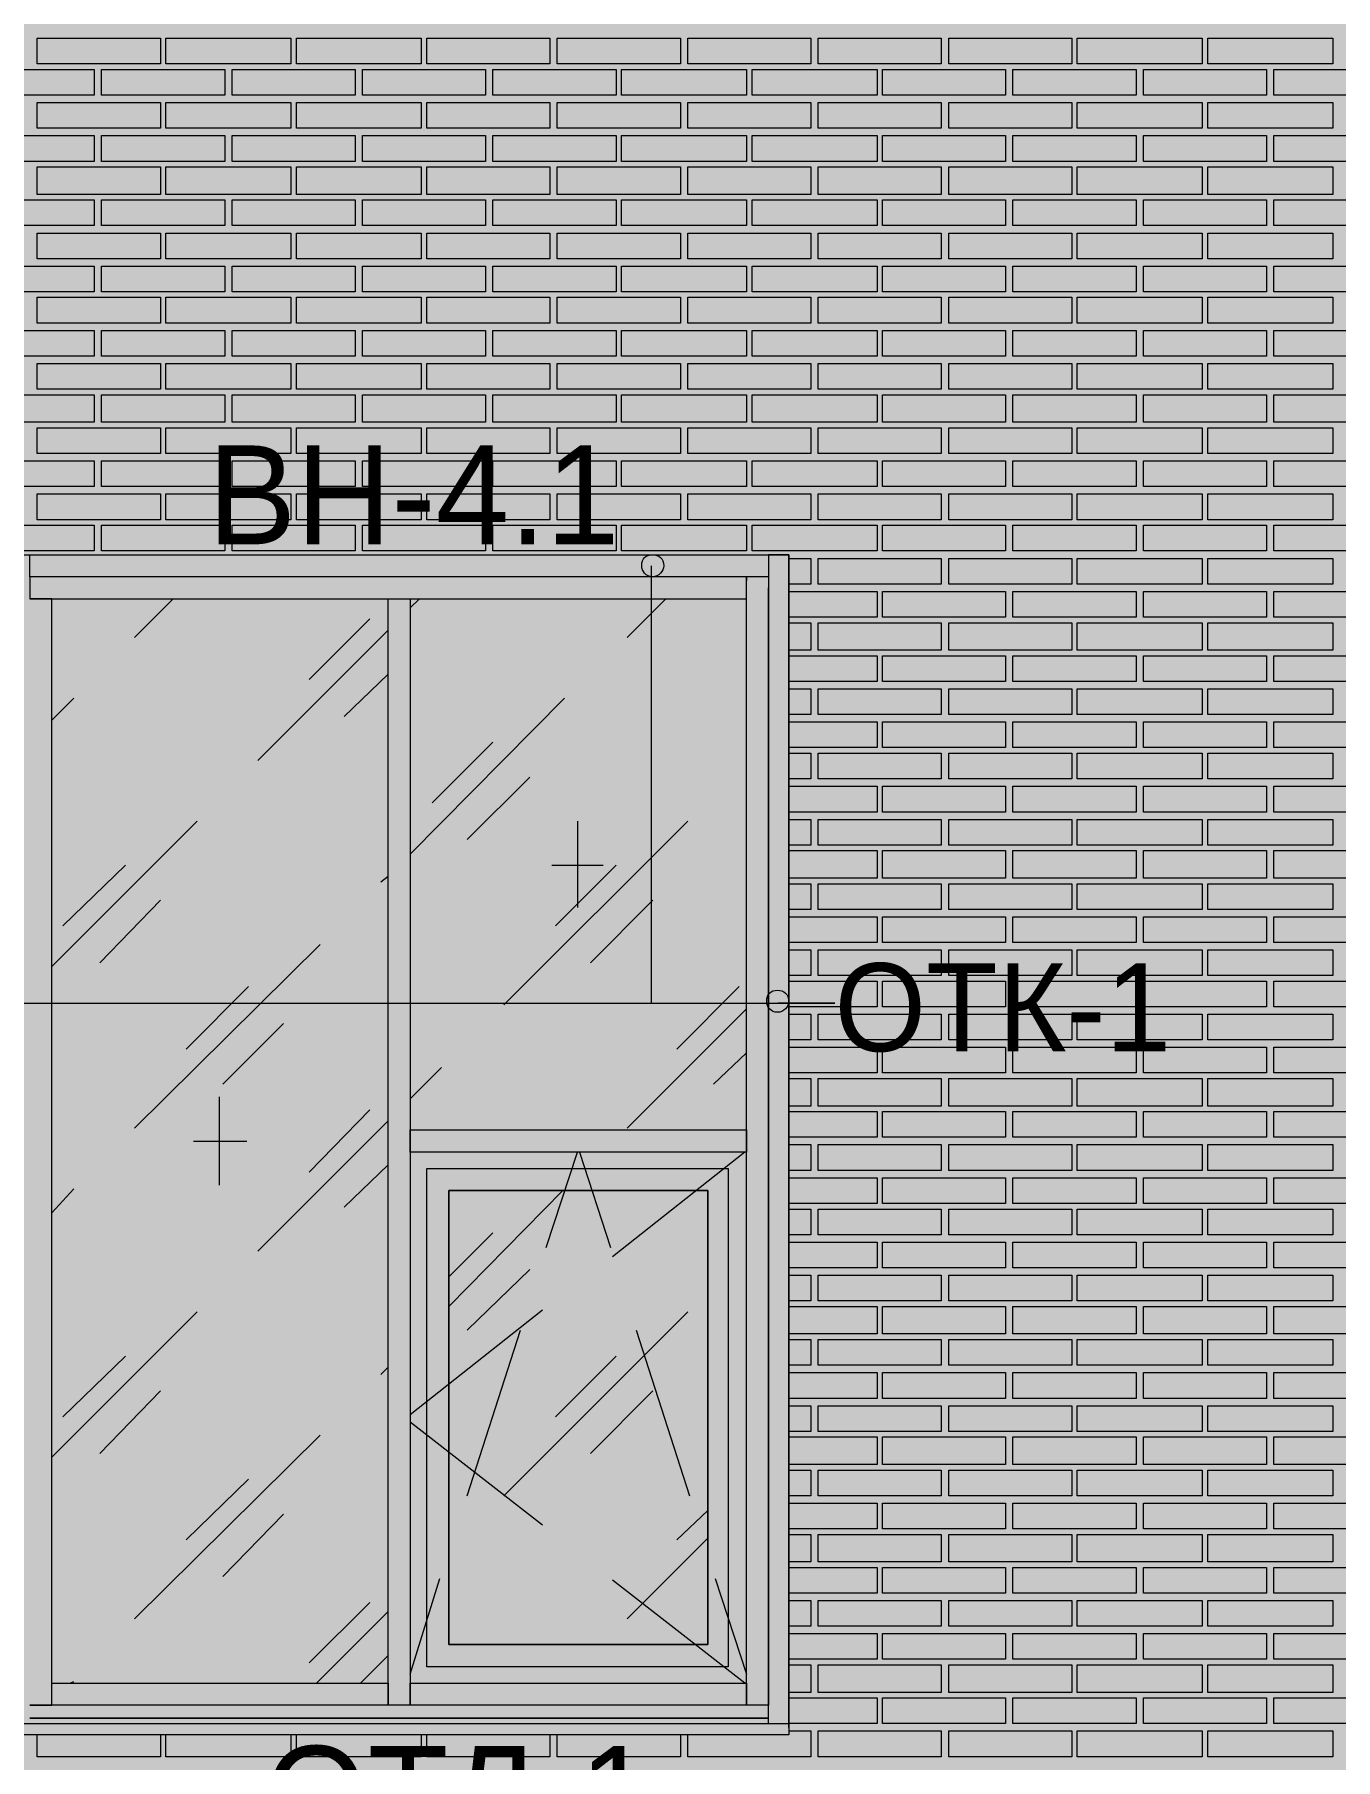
# Model space of a CAD drawing. Header units: millimetres. Extents: x -28928 to 100580, y -22867 to 36490.
# Drawn here: x -3169 to -173, y -4237 to -267 of the extents above; entities that cross this region are included whole.
import ezdxf

# ---------------------------------------------------------------- set-up
doc = ezdxf.new("R2010")
doc.units = ezdxf.units.MM
doc.layers.add('PDF _Геометрия', color=7, linetype='Continuous', true_color=0x8f8e8d)
doc.layers.add('PDF _Сплошная заливка', color=7, linetype='Continuous', true_color=0xffffff)
doc.layers.add('PDF _Текст', color=7, linetype='Continuous')

msp = doc.modelspace()

# ---------------------------------------------------------------- hatches: boundary and pattern name
at = {"layer": 'PDF _Сплошная заливка', "true_color": 0xdcd6cf, "transparency": 33554559}
h = msp.add_hatch(color=254, dxfattribs=at)
h.paths.add_polyline_path([(-9335.1, -482.4), (-7257.8, -482.4), (-7257.8, -719.3), (-7253.6, -474), (-7245.1, -474), (-7245.1, -719.3), (-7207, -719.3), (-7207, -727.8), (-7164.7, -727.8), (-7164.7, -4713.2), (4931.1, -4713.2), (4931.1, 9028.4), (-9335.1, 9028.4), (-9335.1, 6929.9), (-7274.7, 6929.9), (-7274.7, 4218), (-9335.1, 4218)])
h.paths.add_polyline_path([(-7486.3, -4713.2), (-7486.3, -1163.6), (-9335.1, -1163.6), (-9335.1, -4713.2)])

# ---------------------------------------------------------------- linework, layer by layer
at = {"layer": 'PDF _Геометрия', "lineweight": 9}
for points in [[(-2878.9, -275.1), (-2878.9, -334.3), (-3162.4, -334.3), (-3162.4, -275.1)], [(-2578.6, -275.1), (-2578.6, -334.3), (-2866.3, -334.3), (-2866.3, -275.1)], [(-2278.2, -275.1), (-2278.2, -334.3), (-2565.9, -334.3), (-2565.9, -275.1)], [(-1982, -275.1), (-1982, -334.3), (-2265.5, -334.3), (-2265.5, -275.1)], [(-1681.6, -275.1), (-1681.6, -334.3), (-1965.1, -334.3), (-1965.1, -275.1)], [(-1381.3, -275.1), (-1381.3, -334.3), (-1664.7, -334.3), (-1664.7, -275.1)], [(-1080.9, -275.1), (-1080.9, -334.3), (-1364.3, -334.3), (-1364.3, -275.1)], [(-780.5, -275.1), (-780.5, -334.3), (-1063.9, -334.3), (-1063.9, -275.1)], [(-480.1, -275.1), (-480.1, -334.3), (-767.8, -334.3), (-767.8, -275.1)], [(-179.7, -275.1), (-179.7, -334.3), (-467.4, -334.3), (-467.4, -275.1)], [(-3031.3, -406.3), (-3170.9, -406.3), (-3314.7, -406.3), (-3314.7, -347), (-3170.9, -347), (-3031.3, -347)], [(-2730.9, -406.3), (-2870.5, -406.3), (-3014.3, -406.3), (-3014.3, -347), (-2870.5, -347), (-2730.9, -347)], [(-2430.5, -406.3), (-2574.3, -406.3), (-2713.9, -406.3), (-2713.9, -347), (-2574.3, -347), (-2430.5, -347)], [(-2130.1, -406.3), (-2273.9, -406.3), (-2413.6, -406.3), (-2413.6, -347), (-2273.9, -347), (-2130.1, -347)], [(-1829.7, -406.3), (-1973.6, -406.3), (-2113.2, -406.3), (-2113.2, -347), (-1973.6, -347), (-1829.7, -347)], [(-1529.3, -406.3), (-1673.2, -406.3), (-1817, -406.3), (-1817, -347), (-1673.2, -347), (-1529.3, -347)], [(-1228.9, -406.3), (-1372.8, -406.3), (-1516.6, -406.3), (-1516.6, -347), (-1372.8, -347), (-1228.9, -347)], [(-932.8, -406.3), (-1072.4, -406.3), (-1216.3, -406.3), (-1216.3, -347), (-1072.4, -347), (-932.8, -347)], [(-632.4, -406.3), (-772, -406.3), (-915.9, -406.3), (-915.9, -347), (-772, -347), (-632.4, -347)], [(-332, -406.3), (-471.6, -406.3), (-615.5, -406.3), (-615.5, -347), (-471.6, -347), (-332, -347)], [(-31.6, -406.3), (-175.5, -406.3), (-315.1, -406.3), (-315.1, -347), (-175.5, -347), (-31.6, -347)], [(-2878.9, -423.2), (-2878.9, -482.4), (-3162.4, -482.4), (-3162.4, -423.2)], [(-2578.6, -423.2), (-2578.6, -482.4), (-2866.3, -482.4), (-2866.3, -423.2)], [(-2278.2, -423.2), (-2278.2, -482.4), (-2565.9, -482.4), (-2565.9, -423.2)], [(-1982, -423.2), (-1982, -482.4), (-2265.5, -482.4), (-2265.5, -423.2)], [(-1681.6, -423.2), (-1681.6, -482.4), (-1965.1, -482.4), (-1965.1, -423.2)], [(-1381.3, -423.2), (-1381.3, -482.4), (-1664.7, -482.4), (-1664.7, -423.2)], [(-1080.9, -423.2), (-1080.9, -482.4), (-1364.3, -482.4), (-1364.3, -423.2)], [(-780.5, -423.2), (-780.5, -482.4), (-1063.9, -482.4), (-1063.9, -423.2)], [(-480.1, -423.2), (-480.1, -482.4), (-767.8, -482.4), (-767.8, -423.2)], [(-179.7, -423.2), (-179.7, -482.4), (-467.4, -482.4), (-467.4, -423.2)], [(-3031.3, -558.6), (-3170.9, -558.6), (-3314.7, -558.6), (-3314.7, -499.3), (-3170.9, -499.3), (-3031.3, -499.3)], [(-2730.9, -558.6), (-2870.5, -558.6), (-3014.3, -558.6), (-3014.3, -499.3), (-2870.5, -499.3), (-2730.9, -499.3)], [(-2430.5, -558.6), (-2574.3, -558.6), (-2713.9, -558.6), (-2713.9, -499.3), (-2574.3, -499.3), (-2430.5, -499.3)], [(-2130.1, -558.6), (-2273.9, -558.6), (-2413.6, -558.6), (-2413.6, -499.3), (-2273.9, -499.3), (-2130.1, -499.3)], [(-1829.7, -558.6), (-1973.6, -558.6), (-2113.2, -558.6), (-2113.2, -499.3), (-1973.6, -499.3), (-1829.7, -499.3)], [(-1529.3, -558.6), (-1673.2, -558.6), (-1817, -558.6), (-1817, -499.3), (-1673.2, -499.3), (-1529.3, -499.3)], [(-1228.9, -558.6), (-1372.8, -558.6), (-1516.6, -558.6), (-1516.6, -499.3), (-1372.8, -499.3), (-1228.9, -499.3)], [(-932.8, -558.6), (-1072.4, -558.6), (-1216.3, -558.6), (-1216.3, -499.3), (-1072.4, -499.3), (-932.8, -499.3)], [(-632.4, -558.6), (-772, -558.6), (-915.9, -558.6), (-915.9, -499.3), (-772, -499.3), (-632.4, -499.3)], [(-332, -558.6), (-471.6, -558.6), (-615.5, -558.6), (-615.5, -499.3), (-471.6, -499.3), (-332, -499.3)], [(-31.6, -558.6), (-175.5, -558.6), (-315.1, -558.6), (-315.1, -499.3), (-175.5, -499.3), (-31.6, -499.3)], [(-2878.9, -571.3), (-2878.9, -634.7), (-3162.4, -634.7), (-3162.4, -571.3)], [(-2578.6, -571.3), (-2578.6, -634.7), (-2866.3, -634.7), (-2866.3, -571.3)], [(-2278.2, -571.3), (-2278.2, -634.7), (-2565.9, -634.7), (-2565.9, -571.3)], [(-1982, -571.3), (-1982, -634.7), (-2265.5, -634.7), (-2265.5, -571.3)], [(-1681.6, -571.3), (-1681.6, -634.7), (-1965.1, -634.7), (-1965.1, -571.3)], [(-1381.3, -571.3), (-1381.3, -634.7), (-1664.7, -634.7), (-1664.7, -571.3)], [(-1080.9, -571.3), (-1080.9, -634.7), (-1364.3, -634.7), (-1364.3, -571.3)], [(-780.5, -571.3), (-780.5, -634.7), (-1063.9, -634.7), (-1063.9, -571.3)], [(-480.1, -571.3), (-480.1, -634.7), (-767.8, -634.7), (-767.8, -571.3)], [(-179.7, -571.3), (-179.7, -634.7), (-467.4, -634.7), (-467.4, -571.3)], [(-3031.3, -706.6), (-3170.9, -706.6), (-3314.7, -706.6), (-3314.7, -647.4), (-3170.9, -647.4), (-3031.3, -647.4)], [(-2730.9, -706.6), (-2870.5, -706.6), (-3014.3, -706.6), (-3014.3, -647.4), (-2870.5, -647.4), (-2730.9, -647.4)], [(-2430.5, -706.6), (-2574.3, -706.6), (-2713.9, -706.6), (-2713.9, -647.4), (-2574.3, -647.4), (-2430.5, -647.4)], [(-2130.1, -706.6), (-2273.9, -706.6), (-2413.6, -706.6), (-2413.6, -647.4), (-2273.9, -647.4), (-2130.1, -647.4)], [(-1829.7, -706.6), (-1973.6, -706.6), (-2113.2, -706.6), (-2113.2, -647.4), (-1973.6, -647.4), (-1829.7, -647.4)], [(-1529.3, -706.6), (-1673.2, -706.6), (-1817, -706.6), (-1817, -647.4), (-1673.2, -647.4), (-1529.3, -647.4)], [(-1228.9, -706.6), (-1372.8, -706.6), (-1516.6, -706.6), (-1516.6, -647.4), (-1372.8, -647.4), (-1228.9, -647.4)], [(-932.8, -706.6), (-1072.4, -706.6), (-1216.3, -706.6), (-1216.3, -647.4), (-1072.4, -647.4), (-932.8, -647.4)], [(-632.4, -706.6), (-772, -706.6), (-915.9, -706.6), (-915.9, -647.4), (-772, -647.4), (-632.4, -647.4)], [(-332, -706.6), (-471.6, -706.6), (-615.5, -706.6), (-615.5, -647.4), (-471.6, -647.4), (-332, -647.4)], [(-31.6, -706.6), (-175.5, -706.6), (-315.1, -706.6), (-315.1, -647.4), (-175.5, -647.4), (-31.6, -647.4)], [(-2878.9, -723.6), (-2878.9, -782.8), (-3162.4, -782.8), (-3162.4, -723.6)], [(-2578.6, -723.6), (-2578.6, -782.8), (-2866.3, -782.8), (-2866.3, -723.6)], [(-2278.2, -723.6), (-2278.2, -782.8), (-2565.9, -782.8), (-2565.9, -723.6)], [(-1982, -723.6), (-1982, -782.8), (-2265.5, -782.8), (-2265.5, -723.6)], [(-1681.6, -723.6), (-1681.6, -782.8), (-1965.1, -782.8), (-1965.1, -723.6)], [(-1381.3, -723.6), (-1381.3, -782.8), (-1664.7, -782.8), (-1664.7, -723.6)], [(-1080.9, -723.6), (-1080.9, -782.8), (-1364.3, -782.8), (-1364.3, -723.6)], [(-780.5, -723.6), (-780.5, -782.8), (-1063.9, -782.8), (-1063.9, -723.6)], [(-480.1, -723.6), (-480.1, -782.8), (-767.8, -782.8), (-767.8, -723.6)], [(-179.7, -723.6), (-179.7, -782.8), (-467.4, -782.8), (-467.4, -723.6)], [(-3031.3, -859), (-3170.9, -859), (-3314.7, -859), (-3314.7, -799.7), (-3170.9, -799.7), (-3031.3, -799.7)], [(-2730.9, -859), (-2870.5, -859), (-3014.3, -859), (-3014.3, -799.7), (-2870.5, -799.7), (-2730.9, -799.7)], [(-2430.5, -859), (-2574.3, -859), (-2713.9, -859), (-2713.9, -799.7), (-2574.3, -799.7), (-2430.5, -799.7)], [(-2130.1, -859), (-2273.9, -859), (-2413.6, -859), (-2413.6, -799.7), (-2273.9, -799.7), (-2130.1, -799.7)], [(-1829.7, -859), (-1973.6, -859), (-2113.2, -859), (-2113.2, -799.7), (-1973.6, -799.7), (-1829.7, -799.7)], [(-1529.3, -859), (-1673.2, -859), (-1817, -859), (-1817, -799.7), (-1673.2, -799.7), (-1529.3, -799.7)], [(-1228.9, -859), (-1372.8, -859), (-1516.6, -859), (-1516.6, -799.7), (-1372.8, -799.7), (-1228.9, -799.7)], [(-932.8, -859), (-1072.4, -859), (-1216.3, -859), (-1216.3, -799.7), (-1072.4, -799.7), (-932.8, -799.7)], [(-632.4, -859), (-772, -859), (-915.9, -859), (-915.9, -799.7), (-772, -799.7), (-632.4, -799.7)], [(-332, -859), (-471.6, -859), (-615.5, -859), (-615.5, -799.7), (-471.6, -799.7), (-332, -799.7)], [(-31.6, -859), (-175.5, -859), (-315.1, -859), (-315.1, -799.7), (-175.5, -799.7), (-31.6, -799.7)], [(-2878.9, -871.6), (-2878.9, -930.9), (-3162.4, -930.9), (-3162.4, -871.6)], [(-2578.6, -871.6), (-2578.6, -930.9), (-2866.3, -930.9), (-2866.3, -871.6)], [(-2278.2, -871.6), (-2278.2, -930.9), (-2565.9, -930.9), (-2565.9, -871.6)], [(-1982, -871.6), (-1982, -930.9), (-2265.5, -930.9), (-2265.5, -871.6)], [(-1681.6, -871.6), (-1681.6, -930.9), (-1965.1, -930.9), (-1965.1, -871.6)], [(-1381.3, -871.6), (-1381.3, -930.9), (-1664.7, -930.9), (-1664.7, -871.6)], [(-1080.9, -871.6), (-1080.9, -930.9), (-1364.3, -930.9), (-1364.3, -871.6)], [(-780.5, -871.6), (-780.5, -930.9), (-1063.9, -930.9), (-1063.9, -871.6)], [(-480.1, -871.6), (-480.1, -930.9), (-767.8, -930.9), (-767.8, -871.6)], [(-179.7, -871.6), (-179.7, -930.9), (-467.4, -930.9), (-467.4, -871.6)], [(-3031.3, -1007), (-3170.9, -1007), (-3314.7, -1007), (-3314.7, -947.8), (-3170.9, -947.8), (-3031.3, -947.8)], [(-2730.9, -1007), (-2870.5, -1007), (-3014.3, -1007), (-3014.3, -947.8), (-2870.5, -947.8), (-2730.9, -947.8)], [(-2430.5, -1007), (-2574.3, -1007), (-2713.9, -1007), (-2713.9, -947.8), (-2574.3, -947.8), (-2430.5, -947.8)], [(-2130.1, -1007), (-2273.9, -1007), (-2413.6, -1007), (-2413.6, -947.8), (-2273.9, -947.8), (-2130.1, -947.8)], [(-1829.7, -1007), (-1973.6, -1007), (-2113.2, -1007), (-2113.2, -947.8), (-1973.6, -947.8), (-1829.7, -947.8)], [(-1529.3, -1007), (-1673.2, -1007), (-1817, -1007), (-1817, -947.8), (-1673.2, -947.8), (-1529.3, -947.8)], [(-1228.9, -1007), (-1372.8, -1007), (-1516.6, -1007), (-1516.6, -947.8), (-1372.8, -947.8), (-1228.9, -947.8)], [(-932.8, -1007), (-1072.4, -1007), (-1216.3, -1007), (-1216.3, -947.8), (-1072.4, -947.8), (-932.8, -947.8)], [(-632.4, -1007), (-772, -1007), (-915.9, -1007), (-915.9, -947.8), (-772, -947.8), (-632.4, -947.8)], [(-332, -1007), (-471.6, -1007), (-615.5, -1007), (-615.5, -947.8), (-471.6, -947.8), (-332, -947.8)], [(-31.6, -1007), (-175.5, -1007), (-315.1, -1007), (-315.1, -947.8), (-175.5, -947.8), (-31.6, -947.8)], [(-2878.9, -1024), (-2878.9, -1083.2), (-3162.4, -1083.2), (-3162.4, -1024)], [(-2578.6, -1024), (-2578.6, -1083.2), (-2866.3, -1083.2), (-2866.3, -1024)], [(-2278.2, -1024), (-2278.2, -1083.2), (-2565.9, -1083.2), (-2565.9, -1024)], [(-1982, -1024), (-1982, -1083.2), (-2265.5, -1083.2), (-2265.5, -1024)], [(-1681.6, -1024), (-1681.6, -1083.2), (-1965.1, -1083.2), (-1965.1, -1024)], [(-1381.3, -1024), (-1381.3, -1083.2), (-1664.7, -1083.2), (-1664.7, -1024)], [(-1080.9, -1024), (-1080.9, -1083.2), (-1364.3, -1083.2), (-1364.3, -1024)], [(-780.5, -1024), (-780.5, -1083.2), (-1063.9, -1083.2), (-1063.9, -1024)], [(-480.1, -1024), (-480.1, -1083.2), (-767.8, -1083.2), (-767.8, -1024)], [(-179.7, -1024), (-179.7, -1083.2), (-467.4, -1083.2), (-467.4, -1024)], [(-3031.3, -1159.3), (-3170.9, -1159.3), (-3314.7, -1159.3), (-3314.7, -1095.9), (-3170.9, -1095.9), (-3031.3, -1095.9)], [(-2730.9, -1159.3), (-2870.5, -1159.3), (-3014.3, -1159.3), (-3014.3, -1095.9), (-2870.5, -1095.9), (-2730.9, -1095.9)], [(-2430.5, -1159.3), (-2574.3, -1159.3), (-2713.9, -1159.3), (-2713.9, -1095.9), (-2574.3, -1095.9), (-2430.5, -1095.9)], [(-2130.1, -1159.3), (-2273.9, -1159.3), (-2413.6, -1159.3), (-2413.6, -1095.9), (-2273.9, -1095.9), (-2130.1, -1095.9)], [(-1829.7, -1159.3), (-1973.6, -1159.3), (-2113.2, -1159.3), (-2113.2, -1095.9), (-1973.6, -1095.9), (-1829.7, -1095.9)], [(-1529.3, -1159.3), (-1673.2, -1159.3), (-1817, -1159.3), (-1817, -1095.9), (-1673.2, -1095.9), (-1529.3, -1095.9)], [(-1228.9, -1159.3), (-1372.8, -1159.3), (-1516.6, -1159.3), (-1516.6, -1095.9), (-1372.8, -1095.9), (-1228.9, -1095.9)], [(-932.8, -1159.3), (-1072.4, -1159.3), (-1216.3, -1159.3), (-1216.3, -1095.9), (-1072.4, -1095.9), (-932.8, -1095.9)], [(-632.4, -1159.3), (-772, -1159.3), (-915.9, -1159.3), (-915.9, -1095.9), (-772, -1095.9), (-632.4, -1095.9)], [(-332, -1159.3), (-471.6, -1159.3), (-615.5, -1159.3), (-615.5, -1095.9), (-471.6, -1095.9), (-332, -1095.9)], [(-31.6, -1159.3), (-175.5, -1159.3), (-315.1, -1159.3), (-315.1, -1095.9), (-175.5, -1095.9), (-31.6, -1095.9)], [(-2878.9, -1172), (-2878.9, -1231.3), (-3162.4, -1231.3), (-3162.4, -1172)], [(-2578.6, -1172), (-2578.6, -1231.3), (-2866.3, -1231.3), (-2866.3, -1172)], [(-2278.2, -1172), (-2278.2, -1231.3), (-2565.9, -1231.3), (-2565.9, -1172)], [(-1982, -1172), (-1982, -1231.3), (-2265.5, -1231.3), (-2265.5, -1172)], [(-1681.6, -1172), (-1681.6, -1231.3), (-1965.1, -1231.3), (-1965.1, -1172)], [(-1381.3, -1172), (-1381.3, -1231.3), (-1664.7, -1231.3), (-1664.7, -1172)], [(-1080.9, -1172), (-1080.9, -1231.3), (-1364.3, -1231.3), (-1364.3, -1172)], [(-780.5, -1172), (-780.5, -1231.3), (-1063.9, -1231.3), (-1063.9, -1172)], [(-480.1, -1172), (-480.1, -1231.3), (-767.8, -1231.3), (-767.8, -1172)], [(-179.7, -1172), (-179.7, -1231.3), (-467.4, -1231.3), (-467.4, -1172)], [(-3031.3, -1307.4), (-3170.9, -1307.4), (-3314.7, -1307.4), (-3314.7, -1248.2), (-3170.9, -1248.2), (-3031.3, -1248.2)], [(-2730.9, -1307.4), (-2870.5, -1307.4), (-3014.3, -1307.4), (-3014.3, -1248.2), (-2870.5, -1248.2), (-2730.9, -1248.2)], [(-2430.5, -1307.4), (-2574.3, -1307.4), (-2713.9, -1307.4), (-2713.9, -1248.2), (-2574.3, -1248.2), (-2430.5, -1248.2)], [(-2130.1, -1307.4), (-2273.9, -1307.4), (-2413.6, -1307.4), (-2413.6, -1248.2), (-2273.9, -1248.2), (-2130.1, -1248.2)], [(-1829.7, -1307.4), (-1973.6, -1307.4), (-2113.2, -1307.4), (-2113.2, -1248.2), (-1973.6, -1248.2), (-1829.7, -1248.2)], [(-1529.3, -1307.4), (-1673.2, -1307.4), (-1817, -1307.4), (-1817, -1248.2), (-1673.2, -1248.2), (-1529.3, -1248.2)], [(-1228.9, -1307.4), (-1372.8, -1307.4), (-1516.6, -1307.4), (-1516.6, -1248.2), (-1372.8, -1248.2), (-1228.9, -1248.2)], [(-932.8, -1307.4), (-1072.4, -1307.4), (-1216.3, -1307.4), (-1216.3, -1248.2), (-1072.4, -1248.2), (-932.8, -1248.2)], [(-632.4, -1307.4), (-772, -1307.4), (-915.9, -1307.4), (-915.9, -1248.2), (-772, -1248.2), (-632.4, -1248.2)], [(-332, -1307.4), (-471.6, -1307.4), (-615.5, -1307.4), (-615.5, -1248.2), (-471.6, -1248.2), (-332, -1248.2)], [(-31.6, -1307.4), (-175.5, -1307.4), (-315.1, -1307.4), (-315.1, -1248.2), (-175.5, -1248.2), (-31.6, -1248.2)], [(-2878.9, -1324.3), (-2878.9, -1383.6), (-3162.4, -1383.6), (-3162.4, -1324.3)], [(-2578.6, -1324.3), (-2578.6, -1383.6), (-2866.3, -1383.6), (-2866.3, -1324.3)], [(-2278.2, -1324.3), (-2278.2, -1383.6), (-2565.9, -1383.6), (-2565.9, -1324.3)], [(-1982, -1324.3), (-1982, -1383.6), (-2265.5, -1383.6), (-2265.5, -1324.3)], [(-1681.6, -1324.3), (-1681.6, -1383.6), (-1965.1, -1383.6), (-1965.1, -1324.3)], [(-1381.3, -1324.3), (-1381.3, -1383.6), (-1664.7, -1383.6), (-1664.7, -1324.3)], [(-1080.9, -1324.3), (-1080.9, -1383.6), (-1364.3, -1383.6), (-1364.3, -1324.3)], [(-780.5, -1324.3), (-780.5, -1383.6), (-1063.9, -1383.6), (-1063.9, -1324.3)], [(-480.1, -1324.3), (-480.1, -1383.6), (-767.8, -1383.6), (-767.8, -1324.3)], [(-179.7, -1324.3), (-179.7, -1383.6), (-467.4, -1383.6), (-467.4, -1324.3)], [(-3031.3, -1455.5), (-3170.9, -1455.5), (-3314.7, -1455.5), (-3314.7, -1396.3), (-3170.9, -1396.3), (-3031.3, -1396.3)], [(-2730.9, -1455.5), (-2870.5, -1455.5), (-3014.3, -1455.5), (-3014.3, -1396.3), (-2870.5, -1396.3), (-2730.9, -1396.3)], [(-2430.5, -1455.5), (-2574.3, -1455.5), (-2713.9, -1455.5), (-2713.9, -1396.3), (-2574.3, -1396.3), (-2430.5, -1396.3)], [(-2130.1, -1455.5), (-2273.9, -1455.5), (-2413.6, -1455.5), (-2413.6, -1396.3), (-2273.9, -1396.3), (-2130.1, -1396.3)], [(-1829.7, -1455.5), (-1973.6, -1455.5), (-2113.2, -1455.5), (-2113.2, -1396.3), (-1973.6, -1396.3), (-1829.7, -1396.3)], [(-1529.3, -1455.5), (-1673.2, -1455.5), (-1817, -1455.5), (-1817, -1396.3), (-1673.2, -1396.3), (-1529.3, -1396.3)], [(-1228.9, -1455.5), (-1372.8, -1455.5), (-1516.6, -1455.5), (-1516.6, -1396.3), (-1372.8, -1396.3), (-1228.9, -1396.3)], [(-932.8, -1455.5), (-1072.4, -1455.5), (-1216.3, -1455.5), (-1216.3, -1396.3), (-1072.4, -1396.3), (-932.8, -1396.3)], [(-632.4, -1455.5), (-772, -1455.5), (-915.9, -1455.5), (-915.9, -1396.3), (-772, -1396.3), (-632.4, -1396.3)], [(-332, -1455.5), (-471.6, -1455.5), (-615.5, -1455.5), (-615.5, -1396.3), (-471.6, -1396.3), (-332, -1396.3)], [(-31.6, -1455.5), (-175.5, -1455.5), (-315.1, -1455.5), (-315.1, -1396.3), (-175.5, -1396.3), (-31.6, -1396.3)], [(-1080.9, -1472.4), (-1080.9, -1531.6), (-1364.3, -1531.6), (-1364.3, -1472.4)], [(-780.5, -1472.4), (-780.5, -1531.6), (-1063.9, -1531.6), (-1063.9, -1472.4)], [(-480.1, -1472.4), (-480.1, -1531.6), (-767.8, -1531.6), (-767.8, -1472.4)], [(-179.7, -1472.4), (-179.7, -1531.6), (-467.4, -1531.6), (-467.4, -1472.4)], [(-932.8, -1607.8), (-1072.4, -1607.8), (-1216.3, -1607.8), (-1216.3, -1548.6), (-1072.4, -1548.6), (-932.8, -1548.6)], [(-632.4, -1607.8), (-772, -1607.8), (-915.9, -1607.8), (-915.9, -1548.6), (-772, -1548.6), (-632.4, -1548.6)], [(-332, -1607.8), (-471.6, -1607.8), (-615.5, -1607.8), (-615.5, -1548.6), (-471.6, -1548.6), (-332, -1548.6)], [(-31.6, -1607.8), (-175.5, -1607.8), (-315.1, -1607.8), (-315.1, -1548.6), (-175.5, -1548.6), (-31.6, -1548.6)], [(-1080.9, -1620.5), (-1080.9, -1684), (-1364.3, -1684), (-1364.3, -1620.5)], [(-780.5, -1620.5), (-780.5, -1684), (-1063.9, -1684), (-1063.9, -1620.5)], [(-480.1, -1620.5), (-480.1, -1684), (-767.8, -1684), (-767.8, -1620.5)], [(-179.7, -1620.5), (-179.7, -1684), (-467.4, -1684), (-467.4, -1620.5)], [(-932.8, -1755.9), (-1072.4, -1755.9), (-1216.3, -1755.9), (-1216.3, -1696.6), (-1072.4, -1696.6), (-932.8, -1696.6)], [(-632.4, -1755.9), (-772, -1755.9), (-915.9, -1755.9), (-915.9, -1696.6), (-772, -1696.6), (-632.4, -1696.6)], [(-332, -1755.9), (-471.6, -1755.9), (-615.5, -1755.9), (-615.5, -1696.6), (-471.6, -1696.6), (-332, -1696.6)], [(-31.6, -1755.9), (-175.5, -1755.9), (-315.1, -1755.9), (-315.1, -1696.6), (-175.5, -1696.6), (-31.6, -1696.6)], [(-1080.9, -1772.8), (-1080.9, -1832), (-1364.3, -1832), (-1364.3, -1772.8)], [(-780.5, -1772.8), (-780.5, -1832), (-1063.9, -1832), (-1063.9, -1772.8)], [(-480.1, -1772.8), (-480.1, -1832), (-767.8, -1832), (-767.8, -1772.8)], [(-179.7, -1772.8), (-179.7, -1832), (-467.4, -1832), (-467.4, -1772.8)], [(-932.8, -1908.2), (-1072.4, -1908.2), (-1216.3, -1908.2), (-1216.3, -1849), (-1072.4, -1849), (-932.8, -1849)], [(-632.4, -1908.2), (-772, -1908.2), (-915.9, -1908.2), (-915.9, -1849), (-772, -1849), (-632.4, -1849)], [(-332, -1908.2), (-471.6, -1908.2), (-615.5, -1908.2), (-615.5, -1849), (-471.6, -1849), (-332, -1849)], [(-31.6, -1908.2), (-175.5, -1908.2), (-315.1, -1908.2), (-315.1, -1849), (-175.5, -1849), (-31.6, -1849)], [(-1080.9, -1920.9), (-1080.9, -1980.1), (-1364.3, -1980.1), (-1364.3, -1920.9)], [(-780.5, -1920.9), (-780.5, -1980.1), (-1063.9, -1980.1), (-1063.9, -1920.9)], [(-480.1, -1920.9), (-480.1, -1980.1), (-767.8, -1980.1), (-767.8, -1920.9)], [(-179.7, -1920.9), (-179.7, -1980.1), (-467.4, -1980.1), (-467.4, -1920.9)], [(-932.8, -2056.3), (-1072.4, -2056.3), (-1216.3, -2056.3), (-1216.3, -1997), (-1072.4, -1997), (-932.8, -1997)], [(-632.4, -2056.3), (-772, -2056.3), (-915.9, -2056.3), (-915.9, -1997), (-772, -1997), (-632.4, -1997)], [(-332, -2056.3), (-471.6, -2056.3), (-615.5, -2056.3), (-615.5, -1997), (-471.6, -1997), (-332, -1997)], [(-31.6, -2056.3), (-175.5, -2056.3), (-315.1, -2056.3), (-315.1, -1997), (-175.5, -1997), (-31.6, -1997)], [(-1080.9, -2073.2), (-1080.9, -2132.4), (-1364.3, -2132.4), (-1364.3, -2073.2)], [(-780.5, -2073.2), (-780.5, -2132.4), (-1063.9, -2132.4), (-1063.9, -2073.2)], [(-480.1, -2073.2), (-480.1, -2132.4), (-767.8, -2132.4), (-767.8, -2073.2)], [(-179.7, -2073.2), (-179.7, -2132.4), (-467.4, -2132.4), (-467.4, -2073.2)], [(-932.8, -2208.6), (-1072.4, -2208.6), (-1216.3, -2208.6), (-1216.3, -2145.1), (-1072.4, -2145.1), (-932.8, -2145.1)], [(-632.4, -2208.6), (-772, -2208.6), (-915.9, -2208.6), (-915.9, -2145.1), (-772, -2145.1), (-632.4, -2145.1)], [(-332, -2208.6), (-471.6, -2208.6), (-615.5, -2208.6), (-615.5, -2145.1), (-471.6, -2145.1), (-332, -2145.1)], [(-31.6, -2208.6), (-175.5, -2208.6), (-315.1, -2208.6), (-315.1, -2145.1), (-175.5, -2145.1), (-31.6, -2145.1)], [(-1080.9, -2221.3), (-1080.9, -2280.5), (-1364.3, -2280.5), (-1364.3, -2221.3)], [(-780.5, -2221.3), (-780.5, -2280.5), (-1063.9, -2280.5), (-1063.9, -2221.3)], [(-480.1, -2221.3), (-480.1, -2280.5), (-767.8, -2280.5), (-767.8, -2221.3)], [(-179.7, -2221.3), (-179.7, -2280.5), (-467.4, -2280.5), (-467.4, -2221.3)], [(-932.8, -2356.6), (-1072.4, -2356.6), (-1216.3, -2356.6), (-1216.3, -2297.4), (-1072.4, -2297.4), (-932.8, -2297.4)], [(-632.4, -2356.6), (-772, -2356.6), (-915.9, -2356.6), (-915.9, -2297.4), (-772, -2297.4), (-632.4, -2297.4)], [(-332, -2356.6), (-471.6, -2356.6), (-615.5, -2356.6), (-615.5, -2297.4), (-471.6, -2297.4), (-332, -2297.4)], [(-31.6, -2356.6), (-175.5, -2356.6), (-315.1, -2356.6), (-315.1, -2297.4), (-175.5, -2297.4), (-31.6, -2297.4)], [(-1080.9, -2373.6), (-1080.9, -2432.8), (-1364.3, -2432.8), (-1364.3, -2373.6)], [(-780.5, -2373.6), (-780.5, -2432.8), (-1063.9, -2432.8), (-1063.9, -2373.6)], [(-480.1, -2373.6), (-480.1, -2432.8), (-767.8, -2432.8), (-767.8, -2373.6)], [(-179.7, -2373.6), (-179.7, -2432.8), (-467.4, -2432.8), (-467.4, -2373.6)], [(-932.8, -2504.7), (-1072.4, -2504.7), (-1216.3, -2504.7), (-1216.3, -2445.5), (-1072.4, -2445.5), (-932.8, -2445.5)], [(-632.4, -2504.7), (-772, -2504.7), (-915.9, -2504.7), (-915.9, -2445.5), (-772, -2445.5), (-632.4, -2445.5)], [(-332, -2504.7), (-471.6, -2504.7), (-615.5, -2504.7), (-615.5, -2445.5), (-471.6, -2445.5), (-332, -2445.5)], [(-31.6, -2504.7), (-175.5, -2504.7), (-315.1, -2504.7), (-315.1, -2445.5), (-175.5, -2445.5), (-31.6, -2445.5)], [(-1080.9, -2521.6), (-1080.9, -2580.9), (-1364.3, -2580.9), (-1364.3, -2521.6)], [(-780.5, -2521.6), (-780.5, -2580.9), (-1063.9, -2580.9), (-1063.9, -2521.6)], [(-480.1, -2521.6), (-480.1, -2580.9), (-767.8, -2580.9), (-767.8, -2521.6)], [(-179.7, -2521.6), (-179.7, -2580.9), (-467.4, -2580.9), (-467.4, -2521.6)], [(-932.8, -2657), (-1072.4, -2657), (-1216.3, -2657), (-1216.3, -2597.8), (-1072.4, -2597.8), (-932.8, -2597.8)], [(-632.4, -2657), (-772, -2657), (-915.9, -2657), (-915.9, -2597.8), (-772, -2597.8), (-632.4, -2597.8)], [(-332, -2657), (-471.6, -2657), (-615.5, -2657), (-615.5, -2597.8), (-471.6, -2597.8), (-332, -2597.8)], [(-31.6, -2657), (-175.5, -2657), (-315.1, -2657), (-315.1, -2597.8), (-175.5, -2597.8), (-31.6, -2597.8)], [(-1080.9, -2669.7), (-1080.9, -2733.2), (-1364.3, -2733.2), (-1364.3, -2669.7)], [(-780.5, -2669.7), (-780.5, -2733.2), (-1063.9, -2733.2), (-1063.9, -2669.7)], [(-480.1, -2669.7), (-480.1, -2733.2), (-767.8, -2733.2), (-767.8, -2669.7)], [(-179.7, -2669.7), (-179.7, -2733.2), (-467.4, -2733.2), (-467.4, -2669.7)], [(-932.8, -2805.1), (-1072.4, -2805.1), (-1216.3, -2805.1), (-1216.3, -2745.9), (-1072.4, -2745.9), (-932.8, -2745.9)], [(-632.4, -2805.1), (-772, -2805.1), (-915.9, -2805.1), (-915.9, -2745.9), (-772, -2745.9), (-632.4, -2745.9)], [(-332, -2805.1), (-471.6, -2805.1), (-615.5, -2805.1), (-615.5, -2745.9), (-471.6, -2745.9), (-332, -2745.9)], [(-31.6, -2805.1), (-175.5, -2805.1), (-315.1, -2805.1), (-315.1, -2745.9), (-175.5, -2745.9), (-31.6, -2745.9)], [(-1080.9, -2822), (-1080.9, -2881.3), (-1364.3, -2881.3), (-1364.3, -2822)], [(-780.5, -2822), (-780.5, -2881.3), (-1063.9, -2881.3), (-1063.9, -2822)], [(-480.1, -2822), (-480.1, -2881.3), (-767.8, -2881.3), (-767.8, -2822)], [(-179.7, -2822), (-179.7, -2881.3), (-467.4, -2881.3), (-467.4, -2822)], [(-932.8, -2957.4), (-1072.4, -2957.4), (-1216.3, -2957.4), (-1216.3, -2898.2), (-1072.4, -2898.2), (-932.8, -2898.2)], [(-632.4, -2957.4), (-772, -2957.4), (-915.9, -2957.4), (-915.9, -2898.2), (-772, -2898.2), (-632.4, -2898.2)], [(-332, -2957.4), (-471.6, -2957.4), (-615.5, -2957.4), (-615.5, -2898.2), (-471.6, -2898.2), (-332, -2898.2)], [(-31.6, -2957.4), (-175.5, -2957.4), (-315.1, -2957.4), (-315.1, -2898.2), (-175.5, -2898.2), (-31.6, -2898.2)], [(-1080.9, -2970.1), (-1080.9, -3029.3), (-1364.3, -3029.3), (-1364.3, -2970.1)], [(-780.5, -2970.1), (-780.5, -3029.3), (-1063.9, -3029.3), (-1063.9, -2970.1)], [(-480.1, -2970.1), (-480.1, -3029.3), (-767.8, -3029.3), (-767.8, -2970.1)], [(-179.7, -2970.1), (-179.7, -3029.3), (-467.4, -3029.3), (-467.4, -2970.1)], [(-932.8, -3105.5), (-1072.4, -3105.5), (-1216.3, -3105.5), (-1216.3, -3046.3), (-1072.4, -3046.3), (-932.8, -3046.3)], [(-632.4, -3105.5), (-772, -3105.5), (-915.9, -3105.5), (-915.9, -3046.3), (-772, -3046.3), (-632.4, -3046.3)], [(-332, -3105.5), (-471.6, -3105.5), (-615.5, -3105.5), (-615.5, -3046.3), (-471.6, -3046.3), (-332, -3046.3)], [(-31.6, -3105.5), (-175.5, -3105.5), (-315.1, -3105.5), (-315.1, -3046.3), (-175.5, -3046.3), (-31.6, -3046.3)], [(-1080.9, -3122.4), (-1080.9, -3181.6), (-1364.3, -3181.6), (-1364.3, -3122.4)], [(-780.5, -3122.4), (-780.5, -3181.6), (-1063.9, -3181.6), (-1063.9, -3122.4)], [(-480.1, -3122.4), (-480.1, -3181.6), (-767.8, -3181.6), (-767.8, -3122.4)], [(-179.7, -3122.4), (-179.7, -3181.6), (-467.4, -3181.6), (-467.4, -3122.4)], [(-932.8, -3257.8), (-1072.4, -3257.8), (-1216.3, -3257.8), (-1216.3, -3194.3), (-1072.4, -3194.3), (-932.8, -3194.3)], [(-632.4, -3257.8), (-772, -3257.8), (-915.9, -3257.8), (-915.9, -3194.3), (-772, -3194.3), (-632.4, -3194.3)], [(-332, -3257.8), (-471.6, -3257.8), (-615.5, -3257.8), (-615.5, -3194.3), (-471.6, -3194.3), (-332, -3194.3)], [(-31.6, -3257.8), (-175.5, -3257.8), (-315.1, -3257.8), (-315.1, -3194.3), (-175.5, -3194.3), (-31.6, -3194.3)], [(-1080.9, -3270.5), (-1080.9, -3329.7), (-1364.3, -3329.7), (-1364.3, -3270.5)], [(-780.5, -3270.5), (-780.5, -3329.7), (-1063.9, -3329.7), (-1063.9, -3270.5)], [(-480.1, -3270.5), (-480.1, -3329.7), (-767.8, -3329.7), (-767.8, -3270.5)], [(-179.7, -3270.5), (-179.7, -3329.7), (-467.4, -3329.7), (-467.4, -3270.5)], [(-932.8, -3405.9), (-1072.4, -3405.9), (-1216.3, -3405.9), (-1216.3, -3346.6), (-1072.4, -3346.6), (-932.8, -3346.6)], [(-632.4, -3405.9), (-772, -3405.9), (-915.9, -3405.9), (-915.9, -3346.6), (-772, -3346.6), (-632.4, -3346.6)], [(-332, -3405.9), (-471.6, -3405.9), (-615.5, -3405.9), (-615.5, -3346.6), (-471.6, -3346.6), (-332, -3346.6)], [(-31.6, -3405.9), (-175.5, -3405.9), (-315.1, -3405.9), (-315.1, -3346.6), (-175.5, -3346.6), (-31.6, -3346.6)], [(-1080.9, -3422.8), (-1080.9, -3482), (-1364.3, -3482), (-1364.3, -3422.8)], [(-780.5, -3422.8), (-780.5, -3482), (-1063.9, -3482), (-1063.9, -3422.8)], [(-480.1, -3422.8), (-480.1, -3482), (-767.8, -3482), (-767.8, -3422.8)], [(-179.7, -3422.8), (-179.7, -3482), (-467.4, -3482), (-467.4, -3422.8)], [(-932.8, -3558.2), (-1072.4, -3558.2), (-1216.3, -3558.2), (-1216.3, -3494.7), (-1072.4, -3494.7), (-932.8, -3494.7)], [(-632.4, -3558.2), (-772, -3558.2), (-915.9, -3558.2), (-915.9, -3494.7), (-772, -3494.7), (-632.4, -3494.7)], [(-332, -3558.2), (-471.6, -3558.2), (-615.5, -3558.2), (-615.5, -3494.7), (-471.6, -3494.7), (-332, -3494.7)], [(-31.6, -3558.2), (-175.5, -3558.2), (-315.1, -3558.2), (-315.1, -3494.7), (-175.5, -3494.7), (-31.6, -3494.7)], [(-1080.9, -3570.9), (-1080.9, -3630.1), (-1364.3, -3630.1), (-1364.3, -3570.9)], [(-780.5, -3570.9), (-780.5, -3630.1), (-1063.9, -3630.1), (-1063.9, -3570.9)], [(-480.1, -3570.9), (-480.1, -3630.1), (-767.8, -3630.1), (-767.8, -3570.9)], [(-179.7, -3570.9), (-179.7, -3630.1), (-467.4, -3630.1), (-467.4, -3570.9)], [(-932.8, -3706.3), (-1072.4, -3706.3), (-1216.3, -3706.3), (-1216.3, -3647), (-1072.4, -3647), (-932.8, -3647)], [(-632.4, -3706.3), (-772, -3706.3), (-915.9, -3706.3), (-915.9, -3647), (-772, -3647), (-632.4, -3647)], [(-332, -3706.3), (-471.6, -3706.3), (-615.5, -3706.3), (-615.5, -3647), (-471.6, -3647), (-332, -3647)], [(-31.6, -3706.3), (-175.5, -3706.3), (-315.1, -3706.3), (-315.1, -3647), (-175.5, -3647), (-31.6, -3647)], [(-1080.9, -3719), (-1080.9, -3782.4), (-1364.3, -3782.4), (-1364.3, -3719)], [(-780.5, -3719), (-780.5, -3782.4), (-1063.9, -3782.4), (-1063.9, -3719)], [(-480.1, -3719), (-480.1, -3782.4), (-767.8, -3782.4), (-767.8, -3719)], [(-179.7, -3719), (-179.7, -3782.4), (-467.4, -3782.4), (-467.4, -3719)], [(-932.8, -3854.3), (-1072.4, -3854.3), (-1216.3, -3854.3), (-1216.3, -3795.1), (-1072.4, -3795.1), (-932.8, -3795.1)], [(-632.4, -3854.3), (-772, -3854.3), (-915.9, -3854.3), (-915.9, -3795.1), (-772, -3795.1), (-632.4, -3795.1)], [(-332, -3854.3), (-471.6, -3854.3), (-615.5, -3854.3), (-615.5, -3795.1), (-471.6, -3795.1), (-332, -3795.1)], [(-31.6, -3854.3), (-175.5, -3854.3), (-315.1, -3854.3), (-315.1, -3795.1), (-175.5, -3795.1), (-31.6, -3795.1)], [(-1080.9, -3871.3), (-1080.9, -3930.5), (-1364.3, -3930.5), (-1364.3, -3871.3)], [(-780.5, -3871.3), (-780.5, -3930.5), (-1063.9, -3930.5), (-1063.9, -3871.3)], [(-480.1, -3871.3), (-480.1, -3930.5), (-767.8, -3930.5), (-767.8, -3871.3)], [(-179.7, -3871.3), (-179.7, -3930.5), (-467.4, -3930.5), (-467.4, -3871.3)], [(-932.8, -4006.6), (-1072.4, -4006.6), (-1216.3, -4006.6), (-1216.3, -3947.4), (-1072.4, -3947.4), (-932.8, -3947.4)], [(-632.4, -4006.6), (-772, -4006.6), (-915.9, -4006.6), (-915.9, -3947.4), (-772, -3947.4), (-632.4, -3947.4)], [(-332, -4006.6), (-471.6, -4006.6), (-615.5, -4006.6), (-615.5, -3947.4), (-471.6, -3947.4), (-332, -3947.4)], [(-31.6, -4006.6), (-175.5, -4006.6), (-315.1, -4006.6), (-315.1, -3947.4), (-175.5, -3947.4), (-31.6, -3947.4)], [(-1080.9, -4019.3), (-1080.9, -4082.8), (-1364.3, -4082.8), (-1364.3, -4019.3)], [(-780.5, -4019.3), (-780.5, -4082.8), (-1063.9, -4082.8), (-1063.9, -4019.3)], [(-480.1, -4019.3), (-480.1, -4082.8), (-767.8, -4082.8), (-767.8, -4019.3)], [(-179.7, -4019.3), (-179.7, -4082.8), (-467.4, -4082.8), (-467.4, -4019.3)], [(-932.8, -4154.7), (-1072.4, -4154.7), (-1216.3, -4154.7), (-1216.3, -4095.5), (-1072.4, -4095.5), (-932.8, -4095.5)], [(-632.4, -4154.7), (-772, -4154.7), (-915.9, -4154.7), (-915.9, -4095.5), (-772, -4095.5), (-632.4, -4095.5)], [(-332, -4154.7), (-471.6, -4154.7), (-615.5, -4154.7), (-615.5, -4095.5), (-471.6, -4095.5), (-332, -4095.5)], [(-31.6, -4154.7), (-175.5, -4154.7), (-315.1, -4154.7), (-315.1, -4095.5), (-175.5, -4095.5), (-31.6, -4095.5)], [(-1080.9, -4171.6), (-1080.9, -4230.9), (-1364.3, -4230.9), (-1364.3, -4171.6)], [(-780.5, -4171.6), (-780.5, -4230.9), (-1063.9, -4230.9), (-1063.9, -4171.6)], [(-480.1, -4171.6), (-480.1, -4230.9), (-767.8, -4230.9), (-767.8, -4171.6)], [(-179.7, -4171.6), (-179.7, -4230.9), (-467.4, -4230.9), (-467.4, -4171.6)]]:
    msp.add_lwpolyline(points, close=True, dxfattribs=at)
at = {"layer": 'PDF _Геометрия', "color": 7, "lineweight": 9}
for points in [[(-3230.1, -1464), (-1432, -1464), (-1432, -4163.2), (-1432, -4087), (-1432, -2813.6), (-1432, -1540.1), (-1432, -1464), (-1478.6, -1464), (-1478.6, -1540.1), (-1478.6, -2813.6), (-1478.6, -1540.1)], [(-1749.3, -1489.3), (-1749.3, -2496.3), (-1326.3, -2496.3), (-1457.4, -2496.3)], [(-1529.3, -1514.7), (-1529.3, -1523.2)], [(-1478.6, -4154.7), (-1478.6, -4087), (-1478.6, -2813.6), (-1478.6, -4112.4), (-1529.3, -4112.4), (-1529.3, -2813.6), (-1529.3, -1540.1)], [(-3179.3, -4112.4), (-3128.6, -4112.4), (-3128.6, -2813.6), (-3128.6, -1565.5), (-3179.3, -1565.5)], [(-2938.2, -1654.3), (-2849.3, -1565.5)], [(-2303.6, -1586.6), (-2282.4, -1565.5)], [(-1804.3, -1654.3), (-1715.5, -1565.5)], [(-2536.3, -1751.6), (-2396.6, -1612)], [(-2654.7, -1937.8), (-2354.3, -1637.4)], [(-2455.9, -1836.3), (-2354.3, -1739)], [(-3128.6, -1844.7), (-3077.8, -1794)], [(-2303.6, -2153.6), (-1948.2, -1794)], [(-2252.8, -2035.1), (-2113.2, -1895.5)], [(-2172.4, -2119.7), (-2028.6, -1975.9)], [(-3128.6, -2411.6), (-2794.3, -2077.4)], [(-2087.8, -2500.5), (-1664.7, -2077.4)], [(-1918.6, -2077.4), (-1918.6, -2276.3)], [(-3103.2, -2318.6), (-2959.3, -2179)], [(-1977.8, -2179), (-1859.3, -2179)], [(-1969.3, -2318.6), (-1829.7, -2179)], [(-2371.3, -2217), (-2354.3, -2204.3)], [(-3018.6, -2403.2), (-2878.9, -2259.3)], [(-1888.9, -2403.2), (-1745.1, -2259.3)], [(-2938.2, -2784), (-2510.9, -2360.9)], [(-2819.7, -2602), (-2675.9, -2458.2)], [(-1690.1, -2602), (-1546.3, -2458.2)], [(-3204.7, -2496.3), (-1326.3, -2496.3)], [(-1804.3, -2784), (-1529.3, -2509)], [(-2735.1, -2682.4), (-2595.5, -2542.8)], [(-1605.5, -2682.4), (-1529.3, -2610.5)], [(-2303.6, -2716.3), (-2231.6, -2644.3)], [(-2743.6, -2712), (-2743.6, -2915.1)], [(-2654.7, -3067.4), (-2354.3, -2767)], [(-2536.3, -2885.5), (-2396.6, -2741.6)], [(-2802.8, -2813.6), (-2680.1, -2813.6)], [(-1990.5, -3059), (-1918.6, -2839)], [(-1914.3, -2839), (-1842.4, -3059)], [(-1533.6, -2839), (-1838.2, -3080.1)], [(-2455.9, -2965.9), (-2354.3, -2868.6)], [(-3128.6, -2978.6), (-3077.8, -2923.6)], [(-2214.7, -3194.3), (-1952.4, -2927.8)], [(-2214.7, -3126.6), (-2113.2, -3025.1)], [(-2172.4, -3249.3), (-2028.6, -3109.7)], [(-3128.6, -3541.3), (-2794.3, -3207)], [(-1998.9, -3202.8), (-2303.6, -3444)], [(-2087.8, -3630.1), (-1664.7, -3207)], [(-2172.4, -3630.1), (-2049.7, -3249.3)], [(-1783.2, -3249.3), (-1660.5, -3630.1)], [(-3103.2, -3448.2), (-2959.3, -3308.6)], [(-2371.3, -3350.9), (-2354.3, -3334)], [(-1969.3, -3448.2), (-1829.7, -3308.6)], [(-3018.6, -3532.8), (-2878.9, -3389)], [(-1888.9, -3532.8), (-1745.1, -3389)], [(-2938.2, -3913.6), (-2510.9, -3490.5)], [(-1998.9, -3697.8), (-2303.6, -3460.9)], [(-2819.7, -3731.6), (-2675.9, -3592)], [(-2735.1, -3816.3), (-2595.5, -3672.4)], [(-1690.1, -3731.6), (-1618.2, -3664)], [(-1804.3, -3913.6), (-1618.2, -3727.4)], [(-2303.6, -4040.5), (-2235.9, -3820.5)], [(-1533.6, -4061.6), (-1838.2, -3824.7)], [(-1601.3, -3820.5), (-1529.3, -4040.5)], [(-2536.3, -4015.1), (-2396.6, -3875.5)], [(-2519.3, -4061.6), (-2354.3, -3896.6)], [(-2417.8, -4061.6), (-2354.3, -3998.2)], [(-3086.3, -4061.6), (-3077.8, -4057.4)], [(-1478.6, -4112.4), (-3179.3, -4112.4)], [(-1432, -4150.5), (-1432, -4154.7), (-1432, -4180.1), (-3230.1, -4180.1), (-3230.1, -4154.7), (-3230.1, -4150.5)], [(-3230.1, -4154.7), (-1432, -4154.7)], [(-1478.6, -4142), (-3179.3, -4142), (-1478.6, -4142)], [(-1478.6, -4142), (-3179.3, -4142)], [(-1432, -4171.6), (-1432, -4175.9)]]:
    msp.add_lwpolyline(points, dxfattribs=at)
for points in [[(-2328.9, -1514.7), (-3179.3, -1514.7), (-3179.3, -1565.5), (-2328.9, -1565.5), (-1529.3, -1565.5), (-1529.3, -1514.7), (-2328.9, -1514.7), (-3153.9, -1514.7), (-3179.3, -1514.7), (-3179.3, -1464), (-3153.9, -1464), (-2328.9, -1464), (-1503.9, -1464), (-1478.6, -1464), (-1478.6, -1514.7), (-1503.9, -1514.7)], [(-2303.6, -4112.4), (-2354.3, -4112.4), (-3128.6, -4112.4), (-3128.6, -4061.6), (-2354.3, -4061.6), (-2354.3, -4112.4), (-2354.3, -2813.6), (-2354.3, -1565.5), (-2303.6, -1565.5), (-2303.6, -2813.6)], [(-1529.3, -2839), (-2303.6, -2839), (-2303.6, -2788.2), (-1529.3, -2788.2)], [(-2265.5, -2877), (-1571.6, -2877), (-1571.6, -4023.6), (-2265.5, -4023.6)], [(-1571.6, -2877), (-1571.6, -4023.6), (-2265.5, -4023.6), (-2265.5, -2877)], [(-1618.2, -2927.8), (-2214.7, -2927.8), (-2214.7, -3972.8), (-1618.2, -3972.8)], [(-2214.7, -3972.8), (-2214.7, -2927.8), (-1618.2, -2927.8), (-1618.2, -3972.8)], [(-1529.3, -4112.4), (-2303.6, -4112.4), (-2303.6, -4061.6), (-1529.3, -4061.6)]]:
    msp.add_lwpolyline(points, close=True, dxfattribs=at)
at = {"layer": 'PDF _Геометрия', "lineweight": 9}
for points in [[(-1432, -1472.4), (-1381.3, -1472.4), (-1381.3, -1531.6), (-1432, -1531.6)], [(-1432, -1548.6), (-1372.8, -1548.6), (-1228.9, -1548.6), (-1228.9, -1607.8), (-1372.8, -1607.8), (-1432, -1607.8)], [(-1432, -1620.5), (-1381.3, -1620.5), (-1381.3, -1684), (-1432, -1684)], [(-1432, -1696.6), (-1372.8, -1696.6), (-1228.9, -1696.6), (-1228.9, -1755.9), (-1372.8, -1755.9), (-1432, -1755.9)], [(-1432, -1772.8), (-1381.3, -1772.8), (-1381.3, -1832), (-1432, -1832)], [(-1432, -1849), (-1372.8, -1849), (-1228.9, -1849), (-1228.9, -1908.2), (-1372.8, -1908.2), (-1432, -1908.2)], [(-1432, -1920.9), (-1381.3, -1920.9), (-1381.3, -1980.1), (-1432, -1980.1)], [(-1432, -1997), (-1372.8, -1997), (-1228.9, -1997), (-1228.9, -2056.3), (-1372.8, -2056.3), (-1432, -2056.3)], [(-1432, -2073.2), (-1381.3, -2073.2), (-1381.3, -2132.4), (-1432, -2132.4)], [(-1432, -2145.1), (-1372.8, -2145.1), (-1228.9, -2145.1), (-1228.9, -2208.6), (-1372.8, -2208.6), (-1432, -2208.6)], [(-1432, -2221.3), (-1381.3, -2221.3), (-1381.3, -2280.5), (-1432, -2280.5)], [(-1432, -2297.4), (-1372.8, -2297.4), (-1228.9, -2297.4), (-1228.9, -2356.6), (-1372.8, -2356.6), (-1432, -2356.6)], [(-1432, -2373.6), (-1381.3, -2373.6), (-1381.3, -2432.8), (-1432, -2432.8)], [(-1432, -2445.5), (-1372.8, -2445.5), (-1228.9, -2445.5), (-1228.9, -2504.7), (-1372.8, -2504.7), (-1432, -2504.7)], [(-1432, -2521.6), (-1381.3, -2521.6), (-1381.3, -2580.9), (-1432, -2580.9)], [(-1432, -2597.8), (-1372.8, -2597.8), (-1228.9, -2597.8), (-1228.9, -2657), (-1372.8, -2657), (-1432, -2657)], [(-1432, -2669.7), (-1381.3, -2669.7), (-1381.3, -2733.2), (-1432, -2733.2)], [(-1432, -2745.9), (-1372.8, -2745.9), (-1228.9, -2745.9), (-1228.9, -2805.1), (-1372.8, -2805.1), (-1432, -2805.1)], [(-1432, -2822), (-1381.3, -2822), (-1381.3, -2881.3), (-1432, -2881.3)], [(-1432, -2898.2), (-1372.8, -2898.2), (-1228.9, -2898.2), (-1228.9, -2957.4), (-1372.8, -2957.4), (-1432, -2957.4)], [(-1432, -2970.1), (-1381.3, -2970.1), (-1381.3, -3029.3), (-1432, -3029.3)], [(-1432, -3046.3), (-1372.8, -3046.3), (-1228.9, -3046.3), (-1228.9, -3105.5), (-1372.8, -3105.5), (-1432, -3105.5)], [(-1432, -3122.4), (-1381.3, -3122.4), (-1381.3, -3181.6), (-1432, -3181.6)], [(-1432, -3194.3), (-1372.8, -3194.3), (-1228.9, -3194.3), (-1228.9, -3257.8), (-1372.8, -3257.8), (-1432, -3257.8)], [(-1432, -3270.5), (-1381.3, -3270.5), (-1381.3, -3329.7), (-1432, -3329.7)], [(-1432, -3346.6), (-1372.8, -3346.6), (-1228.9, -3346.6), (-1228.9, -3405.9), (-1372.8, -3405.9), (-1432, -3405.9)], [(-1432, -3422.8), (-1381.3, -3422.8), (-1381.3, -3482), (-1432, -3482)], [(-1432, -3494.7), (-1372.8, -3494.7), (-1228.9, -3494.7), (-1228.9, -3558.2), (-1372.8, -3558.2), (-1432, -3558.2)], [(-1432, -3570.9), (-1381.3, -3570.9), (-1381.3, -3630.1), (-1432, -3630.1)], [(-1432, -3647), (-1372.8, -3647), (-1228.9, -3647), (-1228.9, -3706.3), (-1372.8, -3706.3), (-1432, -3706.3)], [(-1432, -3719), (-1381.3, -3719), (-1381.3, -3782.4), (-1432, -3782.4)], [(-1432, -3795.1), (-1372.8, -3795.1), (-1228.9, -3795.1), (-1228.9, -3854.3), (-1372.8, -3854.3), (-1432, -3854.3)], [(-1432, -3871.3), (-1381.3, -3871.3), (-1381.3, -3930.5), (-1432, -3930.5)], [(-1432, -3947.4), (-1372.8, -3947.4), (-1228.9, -3947.4), (-1228.9, -4006.6), (-1372.8, -4006.6), (-1432, -4006.6)], [(-1432, -4019.3), (-1381.3, -4019.3), (-1381.3, -4082.8), (-1432, -4082.8)], [(-1432, -4095.5), (-1372.8, -4095.5), (-1228.9, -4095.5), (-1228.9, -4154.7), (-1372.8, -4154.7), (-1432, -4154.7)], [(-2878.9, -4180.1), (-2878.9, -4230.9), (-3162.4, -4230.9), (-3162.4, -4180.1)], [(-2578.6, -4180.1), (-2578.6, -4230.9), (-2866.3, -4230.9), (-2866.3, -4180.1)], [(-2278.2, -4180.1), (-2278.2, -4230.9), (-2565.9, -4230.9), (-2565.9, -4180.1)], [(-1982, -4180.1), (-1982, -4230.9), (-2265.5, -4230.9), (-2265.5, -4180.1)], [(-1681.6, -4180.1), (-1681.6, -4230.9), (-1965.1, -4230.9), (-1965.1, -4180.1)], [(-1432, -4171.6), (-1381.3, -4171.6), (-1381.3, -4230.9), (-1664.7, -4230.9), (-1664.7, -4180.1)]]:
    msp.add_lwpolyline(points, dxfattribs=at)
at = {"layer": 'PDF _Геометрия', "color": 7, "lineweight": 9}
for points in [[(-1770.5, -1489.3), (-1770.5, -1472.4), (-1762, -1464), (-1745.1, -1464)], [(-1770.5, -1489.3), (-1770.5, -1472.4), (-1762, -1464), (-1745.1, -1464)], [(-1745.1, -1464), (-1732.4, -1464), (-1719.7, -1472.4), (-1719.7, -1489.3)], [(-1745.1, -1464), (-1732.4, -1464), (-1719.7, -1472.4), (-1719.7, -1489.3)], [(-1745.1, -1514.7), (-1762, -1514.7), (-1770.5, -1502), (-1770.5, -1489.3)], [(-1745.1, -1514.7), (-1762, -1514.7), (-1770.5, -1502), (-1770.5, -1489.3)], [(-1719.7, -1489.3), (-1719.7, -1502), (-1732.4, -1514.7), (-1745.1, -1514.7)], [(-1719.7, -1489.3), (-1719.7, -1502), (-1732.4, -1514.7), (-1745.1, -1514.7)], [(-1482.8, -2492), (-1482.8, -2475.1), (-1474.3, -2466.6), (-1457.4, -2466.6)], [(-1482.8, -2492), (-1482.8, -2475.1), (-1474.3, -2466.6), (-1457.4, -2466.6)], [(-1457.4, -2517.4), (-1474.3, -2517.4), (-1482.8, -2504.7), (-1482.8, -2492)], [(-1457.4, -2517.4), (-1474.3, -2517.4), (-1482.8, -2504.7), (-1482.8, -2492)], [(-1457.4, -2466.6), (-1444.7, -2466.6), (-1432, -2475.1), (-1432, -2492)], [(-1457.4, -2466.6), (-1444.7, -2466.6), (-1432, -2475.1), (-1432, -2492)], [(-1432, -2492), (-1432, -2504.7), (-1444.7, -2517.4), (-1457.4, -2517.4)], [(-1432, -2492), (-1432, -2504.7), (-1444.7, -2517.4), (-1457.4, -2517.4)]]:
    msp.add_open_spline(points, degree=3, dxfattribs=at)
at = {"layer": 'PDF _Сплошная заливка', "lineweight": 9, "transparency": 33554559}
for points in [[(-3128.6, -1565.5), (-3128.6, -4061.6), (-2354.3, -1565.5), (-2354.3, -4061.6)], [(-2303.6, -1565.5), (-2303.6, -2788.2), (-1529.3, -1565.5), (-1529.3, -2788.2)], [(-2214.7, -2927.8), (-2214.7, -3972.8), (-1618.2, -2927.8), (-1618.2, -3972.8)]]:
    msp.add_solid(points, dxfattribs=at)

# ---------------------------------------------------------------- texts
at = {"layer": 'PDF _Текст', "attachment_point": 4, "style": ''}
for s, insert, char_height in [('ВН-4.1', (-2769.6, -1326.2), 227.71), ('ОТК-1', (-1326.9, -2507.1), 202.56), ('ОТЛ-1', (-2638.6, -4321.5), 227.71)]:
    msp.add_mtext(s, dxfattribs=dict(at, insert=insert, char_height=char_height))

doc.saveas('drawing.dxf')
